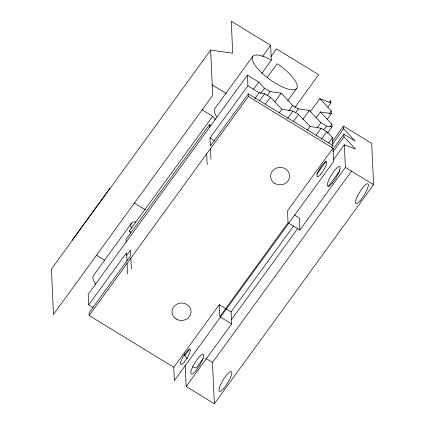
<?xml version="1.0" encoding="UTF-8"?>
<svg xmlns="http://www.w3.org/2000/svg" width="425" height="425" viewBox="0 0 425 425"><rect width="100%" height="100%" fill="white"/><g stroke="black" fill="none" stroke-linecap="round" stroke-linejoin="round"><path stroke-width="0.64" d="M72.043 240.322L109.953 188.158M210.646 50.076L51.414 269.147L53.47 314.436L212.702 95.365L210.646 50.076L232.719 53.215L231.269 21.25L270.651 45.332L271.325 60.164L261.651 73.472M131.484 223.252L93.574 275.411A27.189 8.596 36 0 0 95.774 284.283M252.801 56.339L214.891 108.502A27.189 8.596 36 0 0 216.692 116.779M130.778 233.012A33.984 10.747 36 0 1 129.285 231.062L212.686 116.312L202.072 109.82M211.087 125.688L209.392 124.652L125.986 239.408L126.108 242.069M316.131 117.858L320.386 112.003L331.904 124.228L332.026 126.894L326.506 126.108L320.87 122.66L309.347 110.431L298.308 108.864L292.666 105.416L281.143 93.187L270.109 91.619L264.467 88.172L258.708 82.057L247.424 75.161L88.198 294.228L88.682 304.884L93.192 307.647M262.528 56.509L270.651 45.332M88.682 304.884L126.592 252.726L126.958 260.716M331.325 147.672L332.876 145.541L248.274 93.808L210.359 145.966L209.998 137.976L247.908 85.813L247.424 75.161M271.028 56.419L276.489 48.902L318.692 74.71L294.886 107.461M126.714 255.388L130.507 250.176L130.746 255.499L89.043 312.88L89.165 315.541L173.767 367.274L174.372 380.593L333.598 161.527L332.993 148.203L248.391 96.47L248.274 93.808M253.289 89.51L258.708 82.057M89.165 315.541L248.391 96.47M267.107 77.573L277.164 63.734L280.091 65.7A27.189 8.596 36 0 1 293.478 89.834A27.189 8.596 36 0 1 256.514 67.235A27.189 8.596 36 0 1 268.414 58.56L271.325 60.164M254.936 98.568L259.192 92.714L264.722 93.766L270.364 97.213L281.871 109.172L292.921 111.01L298.562 114.458L310.069 126.416L321.119 128.254L326.761 131.702L332.509 137.551L332.876 145.541M260.599 93.495L264.467 88.172M259.691 100.683L264.722 93.766M267.012 95.875L270.109 91.619M265.333 104.13L270.364 97.213M274.954 101.703L281.143 93.187M287.736 100.752L296.634 88.506M279.161 112.896L281.871 109.172M288.798 110.739L292.666 105.416M287.507 118.458L292.921 111.01M295.598 112.588L298.308 108.864M293.144 121.911L298.562 114.458M302.77 119.483L309.347 110.431M310.107 111.988L319.781 98.685L330.937 102.919L327.845 107.174M307.365 130.14L310.069 126.416M329.269 102.382L330.82 100.252L330.937 102.919M317.385 127.447L320.87 122.66M329.364 113.571L331.303 110.909L319.781 98.685M327.165 119.43L331.42 113.576L331.303 110.909M316.094 135.171L321.119 128.254M323.802 129.832L326.506 126.108M329.97 126.889L331.904 124.228M321.348 139.156L326.761 131.702M327.383 133.28L332.026 126.894M328.642 142.869L332.509 137.551M332.594 141.158L343.506 126.145L371.71 143.39L373.586 184.678L214.354 403.75L186.155 386.506L185.183 365.155M332.717 143.82L343.628 128.807L343.506 126.145M173.767 367.274L219.263 304.683L231.104 311.929L231.652 323.914L186.155 386.506M332.993 148.203L287.502 210.795L288.044 222.785L219.805 316.673L219.263 304.683M332.961 149.148L343.873 134.135L355.151 141.036L343.628 128.807M187.425 358.689L184.763 355.868L189.832 348.898M316.71 174.335L326.065 161.468M333.078 151.815L343.99 136.802L343.873 134.135M333.428 159.827L344.356 144.792L355.513 149.026L343.99 136.802M231.104 311.929L293.494 226.084M203.304 358.445L196.286 368.098L192.567 366.685M231.365 319.834L297.872 228.337M328.233 186.559L339.926 170.473M288.044 222.785L299.891 230.026L345.382 167.434L344.356 144.792M214.354 403.75L212.479 362.461L351.804 170.77M320.386 112.003L331.42 113.576M247.908 85.813L259.192 92.714M211.921 84.761L226.552 93.707M345.382 167.434L373.586 184.678M209.998 137.976L214.508 140.733M294.27 214.933L299.343 218.041L299.891 230.026M134.146 202.953L145.398 209.833M129.285 231.062L130.911 232.055M220.368 317.018L231.652 323.914M96.231 255.112L104.672 260.275M205.711 358.323L212.479 362.461M209.392 124.652L209.514 127.319M210.481 148.628L210.965 159.285M206.693 153.845L207.177 164.502M184.668 353.738L184.763 355.868M130.868 258.166L131.352 268.823M127.075 263.383L127.558 274.035M131.484 228.177A27.189 8.596 36 0 1 135.814 221.919M215.448 119.77A33.984 10.747 36 0 1 212.686 116.312M223.959 388.11A11.555 2.683 -58.6 0 0 231.598 371.705A11.555 2.683 -58.6 0 0 220.724 384.508A11.555 2.683 -58.6 0 0 223.959 388.11M360.437 200.34A11.555 2.683 -58.6 0 0 368.082 183.929A11.555 2.683 -58.6 0 0 357.207 196.738A11.555 2.683 -58.6 0 0 360.437 200.34M184.259 362.058A8.835 2.051 -58.6 0 0 190.102 349.509A8.835 2.051 -58.6 0 0 181.788 359.3A8.835 2.051 -58.6 0 0 184.259 362.058M320.742 174.282A8.835 2.051 -58.6 0 0 326.581 161.734A8.835 2.051 -58.6 0 0 318.267 171.525A8.835 2.051 -58.6 0 0 320.742 174.282M274.8 183.441A9.515 8.755 -2.6 0 0 289.595 176.667A9.515 8.755 -2.6 0 0 275.921 168.305A9.515 8.755 -2.6 0 0 274.8 183.441M176.226 319.053A9.515 8.755 -2.6 0 0 191.027 312.279A9.515 8.755 -2.6 0 0 177.352 303.918A9.515 8.755 -2.6 0 0 176.226 319.053M195.755 370.866A11.555 2.683 -58.6 0 0 203.4 354.461A11.555 2.683 -58.6 0 0 192.525 367.264A11.555 2.683 -58.6 0 0 195.755 370.866M332.238 183.09A11.555 2.683 -58.6 0 0 339.878 166.685A11.555 2.683 -58.6 0 0 329.003 179.493A11.555 2.683 -58.6 0 0 332.238 183.09"/></g></svg>
